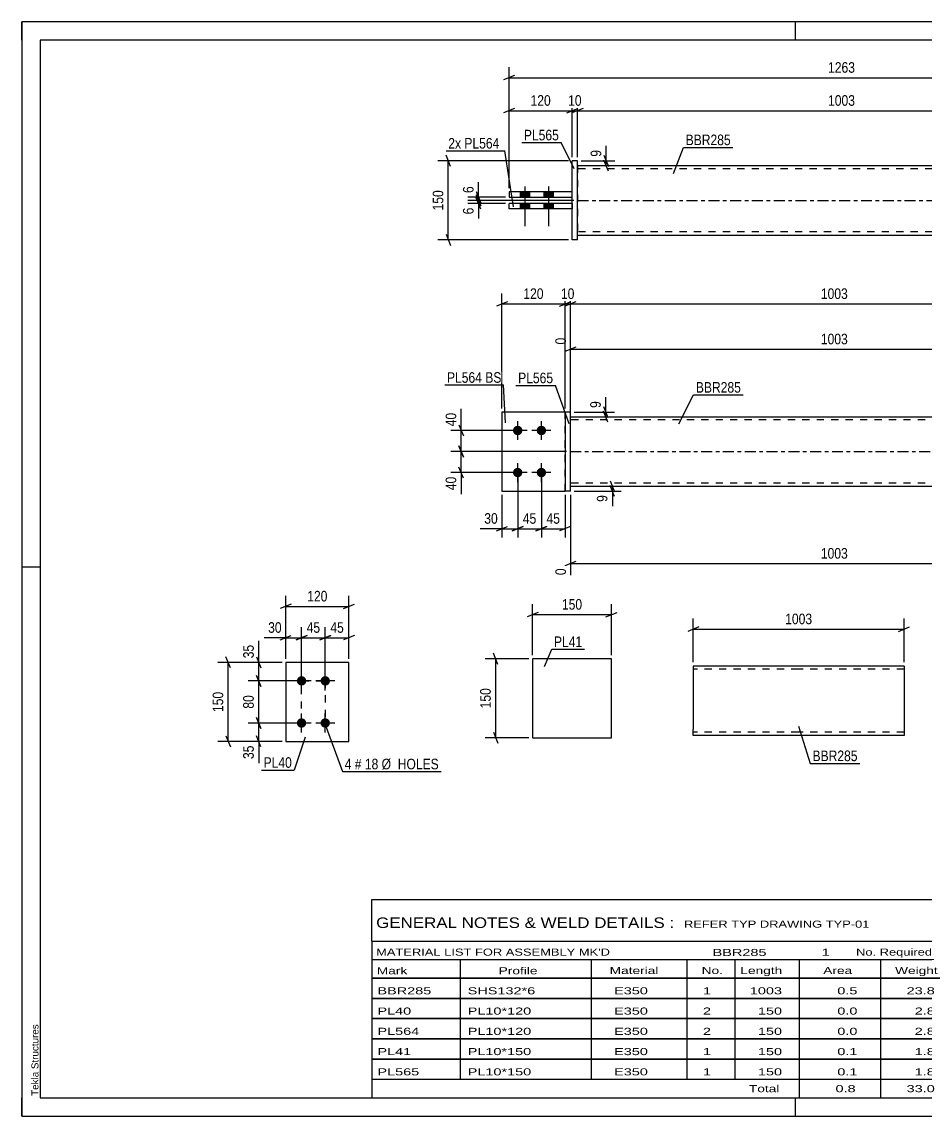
# Model space of a CAD drawing. Header units: millimetres. Extents: x 0 to 420, y 0 to 297.
# Drawn here: x 0 to 245.2, y 0 to 297 of the extents above; entities that cross this region are included whole.
import ezdxf

# ---------------------------------------------------------------- set-up
doc = ezdxf.new("R2010")
doc.units = ezdxf.units.MM
doc.linetypes.add('DXK_LINE_DOT2', pattern=[3.9198, 1.9599, -1.9599])
doc.linetypes.add('DXK_LINE_DOT3', pattern=[5.9187, 2.979, -0.9799, 0.9799, -0.9799])
doc.styles.add('Arial', font='ARIAL.TTF', dxfattribs={"height": 0.2})
doc.styles.add('Arial Narrow', font='ARIALN.TTF', dxfattribs={"height": 0.2})

# ---------------------------------------------------------------- blocks, each defined once
blk = doc.blocks.new('Unknown-585698025-1128')
at = {"color": 5, "linetype": 'Continuous'}
for p, q in [((420, 297), (0, 297)), ((0, 297), (0, 0)), ((0, 292), (0, 297)), ((210, 292), (210, 297)), ((415, 292), (5, 292)), ((5, 292), (5, 5)), ((5, 149), (0, 149)), ((0, 0), (0, 5)), ((5, 5), (415, 5)), ((210, 0), (210, 5)), ((0, 0), (420, 0))]:
    blk.add_line(p, q, dxfattribs=at)
at = {"color": 174, "linetype": 'Continuous', "style": 'Arial'}
blk.add_text('Tekla Structures', height=1.9102, rotation=90, dxfattribs=at).set_placement((4.5, 5.5))
blk = doc.blocks.new('Part-585698025-1584 - 1568')
at = {"color": 2, "linetype": 'Continuous'}
for p, q in [((88.77, 123.13), (71.62, 123.13)), ((71.62, 123.13), (71.62, 101.7)), ((88.77, 101.7), (88.77, 123.13)), ((71.62, 101.7), (88.77, 101.7))]:
    blk.add_line(p, q, dxfattribs=at)
blk = doc.blocks.new('Bolt-585698025-1589 - 1568')
at = {"linetype": 'Continuous'}
for points in [[(75.91, 116.85, -1), (75.91, 119.42, -1)], [(82.34, 116.85, -1), (82.34, 119.42, -1)], [(75.91, 105.42, -1), (75.91, 107.99, -1)], [(82.34, 105.42, -1), (82.34, 107.99, -1)]]:
    blk.add_hatch(color=1, dxfattribs=at).paths.add_polyline_path(points)
at = {"color": 1, "linetype": 'Continuous'}
for p, q in [((75.91, 115.56), (75.91, 120.7)), ((82.34, 115.56), (82.34, 120.7)), ((78.48, 118.13), (73.34, 118.13)), ((84.91, 118.13), (79.77, 118.13)), ((75.91, 104.13), (75.91, 109.27)), ((82.34, 104.13), (82.34, 109.27)), ((78.48, 106.7), (73.34, 106.7)), ((84.91, 106.7), (79.77, 106.7))]:
    blk.add_line(p, q, dxfattribs=at)
blk = doc.blocks.new('Part-585698025-1942 - 1926')
at = {"color": 2, "linetype": 'Continuous'}
for p, q in [((147.43, 191.1), (130.29, 191.1)), ((130.29, 191.1), (130.29, 169.67)), ((130.29, 169.67), (147.43, 169.67))]:
    blk.add_line(p, q, dxfattribs=at)
at = {"color": 7, "linetype": 'DXK_LINE_DOT2'}
blk.add_line((147.43, 169.67), (147.43, 191.1), dxfattribs=at)
blk = doc.blocks.new('Part-585698025-1947 - 1926')
at = {"linetype": 'Continuous'}
blk.add_hatch(color=2, dxfattribs=at).paths.add_polyline_path([(256.35, 170.96), (255.55, 172.36), (257.15, 172.36)])
at = {"color": 2, "linetype": 'Continuous'}
for p, q in [((148.86, 189.81), (292.18, 189.81)), ((256.35, 170.96), (255.55, 172.36)), ((255.55, 172.36), (257.15, 172.36)), ((257.15, 172.36), (256.35, 170.96)), ((148.86, 170.96), (292.18, 170.96))]:
    blk.add_line(p, q, dxfattribs=at)
at = {"color": 7, "linetype": 'DXK_LINE_DOT2'}
for p, q in [((148.86, 170.96), (148.86, 189.81)), ((292.18, 188.96), (148.86, 188.96)), ((292.18, 170.96), (292.18, 189.81)), ((292.18, 171.81), (148.86, 171.81))]:
    blk.add_line(p, q, dxfattribs=at)
at = {"color": 7, "linetype": 'DXK_LINE_DOT3'}
blk.add_line((148.86, 180.39), (292.18, 180.39), dxfattribs=at)
at = {"color": 2, "linetype": 'Continuous'}
blk.add_circle((256.35, 171.86), 1, dxfattribs=at)
blk = doc.blocks.new('Bolt-585698025-1954 - 1926')
at = {"linetype": 'Continuous'}
for points in [[(134.57, 184.81, -1), (134.57, 187.39, -1)], [(141, 184.81, -1), (141, 187.39, -1)], [(134.57, 173.39, -1), (134.57, 175.96, -1)], [(141, 173.39, -1), (141, 175.96, -1)]]:
    blk.add_hatch(color=1, dxfattribs=at).paths.add_polyline_path(points)
at = {"color": 1, "linetype": 'Continuous'}
for p, q in [((134.57, 183.53), (134.57, 188.67)), ((141, 183.53), (141, 188.67)), ((137.14, 186.1), (132, 186.1)), ((143.57, 186.1), (138.43, 186.1)), ((134.57, 172.1), (134.57, 177.24)), ((141, 172.1), (141, 177.24)), ((137.14, 174.67), (132, 174.67)), ((143.57, 174.67), (138.43, 174.67))]:
    blk.add_line(p, q, dxfattribs=at)
blk = doc.blocks.new('Part-585698025-1960 - 1926')
at = {"color": 2, "linetype": 'Continuous'}
for p, q in [((148.86, 191.1), (147.43, 191.1)), ((147.43, 191.1), (147.43, 169.67)), ((148.86, 169.67), (148.86, 191.1)), ((148.86, 169.67), (147.43, 169.67))]:
    blk.add_line(p, q, dxfattribs=at)
blk = doc.blocks.new('Part-585698025-1965 - 1926')
at = {"color": 7, "linetype": 'DXK_LINE_DOT2'}
for p, q in [((147.43, 191.1), (130.29, 191.1)), ((130.29, 191.1), (130.29, 169.67)), ((147.43, 169.67), (147.43, 191.1)), ((130.29, 169.67), (147.43, 169.67))]:
    blk.add_line(p, q, dxfattribs=at)
blk = doc.blocks.new('Part-585698025-2284 - 2276')
at = {"color": 2, "linetype": 'Continuous'}
for p, q in [((150.81, 259.28), (149.38, 259.28)), ((149.38, 237.85), (149.38, 259.28)), ((150.81, 237.85), (150.81, 259.28)), ((150.81, 237.85), (149.38, 237.85))]:
    blk.add_line(p, q, dxfattribs=at)
blk = doc.blocks.new('Bolt-585698025-2279 - 2276')
at = {"linetype": 'Continuous'}
for points in [[(135.23, 249.42), (137.81, 249.42), (137.81, 250.85), (135.23, 250.85)], [(135.23, 249.42), (137.81, 249.42), (137.81, 250.85), (135.23, 250.85)], [(141.66, 249.42), (144.23, 249.42), (144.23, 250.85), (141.66, 250.85)], [(141.66, 249.42), (144.23, 249.42), (144.23, 250.85), (141.66, 250.85)], [(135.23, 246.28), (137.81, 246.28), (137.81, 247.71), (135.23, 247.71)], [(135.23, 246.28), (137.81, 246.28), (137.81, 247.71), (135.23, 247.71)], [(141.66, 246.28), (144.23, 246.28), (144.23, 247.71), (141.66, 247.71)], [(141.66, 246.28), (144.23, 246.28), (144.23, 247.71), (141.66, 247.71)]]:
    blk.add_hatch(color=1, dxfattribs=at).paths.add_polyline_path(points)
at = {"color": 1, "linetype": 'Continuous'}
for p, q in [((135.23, 250.85), (135.23, 249.42)), ((135.23, 250.85), (135.23, 249.42)), ((136.52, 252.28), (136.52, 241.56)), ((136.52, 252.28), (136.52, 241.56)), ((137.81, 250.85), (137.81, 249.42)), ((137.81, 250.85), (137.81, 249.42)), ((141.66, 250.85), (141.66, 249.42)), ((141.66, 250.85), (141.66, 249.42)), ((142.95, 252.28), (142.95, 241.56)), ((142.95, 252.28), (142.95, 241.56)), ((144.23, 250.85), (144.23, 249.42)), ((144.23, 250.85), (144.23, 249.42)), ((135.23, 247.71), (135.23, 246.28)), ((135.23, 247.71), (135.23, 246.28)), ((137.81, 247.71), (137.81, 246.28)), ((137.81, 247.71), (137.81, 246.28)), ((141.66, 247.71), (141.66, 246.28)), ((141.66, 247.71), (141.66, 246.28)), ((144.23, 247.71), (144.23, 246.28)), ((144.23, 247.71), (144.23, 246.28))]:
    blk.add_line(p, q, dxfattribs=at)
blk = doc.blocks.new('Part-585698025-2289 - 2276')
at = {"color": 2, "linetype": 'Continuous'}
for p, q in [((149.38, 250.85), (132.23, 250.85)), ((132.23, 250.85), (132.23, 249.42)), ((149.38, 249.42), (149.38, 250.85)), ((132.23, 249.42), (149.38, 249.42))]:
    blk.add_line(p, q, dxfattribs=at)
blk = doc.blocks.new('Part-585698025-2304 - 2276')
at = {"linetype": 'Continuous'}
blk.add_hatch(color=2, dxfattribs=at).paths.add_polyline_path([(258.3, 248.56), (257.5, 249.96), (259.1, 249.96)])
at = {"color": 2, "linetype": 'Continuous'}
for p, q in [((150.81, 257.99), (294.13, 257.99)), ((258.3, 248.56), (257.5, 249.96)), ((257.5, 249.96), (259.1, 249.96)), ((259.1, 249.96), (258.3, 248.56)), ((150.81, 239.13), (294.13, 239.13))]:
    blk.add_line(p, q, dxfattribs=at)
at = {"color": 7, "linetype": 'DXK_LINE_DOT2'}
for p, q in [((150.81, 257.99), (150.81, 239.13)), ((294.13, 257.13), (150.81, 257.13)), ((294.13, 257.99), (294.13, 239.13)), ((294.13, 239.99), (150.81, 239.99))]:
    blk.add_line(p, q, dxfattribs=at)
at = {"color": 7, "linetype": 'DXK_LINE_DOT3'}
blk.add_line((150.81, 248.56), (294.13, 248.56), dxfattribs=at)
at = {"color": 2, "linetype": 'Continuous'}
blk.add_circle((258.3, 249.46), 1, dxfattribs=at)
blk = doc.blocks.new('Part-585698025-2319 - 2276')
at = {"color": 2, "linetype": 'Continuous'}
for p, q in [((149.38, 247.71), (132.23, 247.71)), ((132.23, 246.28), (132.23, 247.71)), ((149.38, 247.71), (149.38, 246.28)), ((149.38, 246.28), (132.23, 246.28))]:
    blk.add_line(p, q, dxfattribs=at)
blk = doc.blocks.new('Part-585698025-1544 - 1528')
at = {"color": 2, "linetype": 'Continuous'}
for p, q in [((160.03, 124.12), (138.6, 124.12)), ((138.6, 124.12), (138.6, 102.7)), ((160.03, 102.7), (160.03, 124.12)), ((138.6, 102.7), (160.03, 102.7))]:
    blk.add_line(p, q, dxfattribs=at)
blk = doc.blocks.new('Part-585698025-1431 - 1415')
at = {"color": 2, "linetype": 'Continuous'}
for p, q in [((210.78, 122.17), (182.21, 122.17)), ((182.21, 122.17), (182.21, 105.02)), ((239.45, 122.17), (210.88, 122.17)), ((239.45, 122.17), (239.45, 103.31)), ((182.21, 103.81), (182.21, 105.02)), ((182.21, 103.44), (182.21, 103.81)), ((182.21, 103.31), (182.21, 103.44)), ((210.78, 103.31), (182.21, 103.31)), ((239.45, 103.31), (210.88, 103.31))]:
    blk.add_line(p, q, dxfattribs=at)
at = {"color": 7, "linetype": 'DXK_LINE_DOT2'}
for p, q in [((210.78, 121.31), (182.21, 121.31)), ((239.45, 121.31), (210.88, 121.31)), ((182.21, 104.37), (182.21, 105.02)), ((182.21, 103.81), (182.21, 104.7)), ((182.21, 104.17), (182.21, 104.23)), ((182.21, 104.17), (182.21, 104.23)), ((210.78, 104.17), (182.21, 104.17)), ((239.45, 104.17), (210.88, 104.17)), ((239.45, 104.17), (239.45, 104.23)), ((182.21, 103.31), (182.21, 103.31))]:
    blk.add_line(p, q, dxfattribs=at)
blk = doc.blocks.new('Rectangle-585698025-1704 - 1568')
at = {"color": 1, "linetype": 'DXK_LINE_DOT2'}
blk.add_lwpolyline([(75.91, 118.13), (82.34, 118.13), (82.34, 106.7), (75.91, 106.7), (75.91, 118.13)], close=True, dxfattribs=at)
blk = doc.blocks.new('StraightDimension-585698025-1591 - 1568')
at = {"color": 7, "linetype": 'Continuous'}
for p, q in [((71.62, 124.13), (71.62, 141.19)), ((88.77, 124.13), (88.77, 141.19)), ((73.12, 138.94), (70.12, 137.74)), ((71.62, 138.34), (88.77, 138.34)), ((87.27, 137.74), (90.27, 138.94))]:
    blk.add_line(p, q, dxfattribs=at)
at = {"color": 0}
blk.add_wipeout([(83.54, 139.09), (83.54, 143.29), (76.85, 143.29), (76.85, 139.09)], dxfattribs=at)
at = {"color": 3, "style": 'Arial Narrow'}
blk.add_text('120', height=2.863, dxfattribs=at).set_placement((77.45, 139.69))
blk = doc.blocks.new('StraightDimension-585698025-1691 - 1568')
at = {"color": 7, "linetype": 'Continuous'}
for p, q in [((63.68, 108.2), (64.88, 105.2)), ((74.91, 106.7), (61.43, 106.7)), ((64.28, 101.7), (64.28, 106.7)), ((70.62, 101.7), (61.43, 101.7)), ((64.88, 100.2), (63.68, 103.2))]:
    blk.add_line(p, q, dxfattribs=at)
at = {"color": 0}
blk.add_wipeout([(63.53, 101.18), (59.33, 101.18), (59.33, 96.32), (63.53, 96.32)], dxfattribs=at)
at = {"color": 7, "linetype": 'Continuous'}
blk.add_line((64.28, 101.7), (64.28, 95.8), dxfattribs=at)
blk.add_line((64.28, 101.7), (64.28, 95.8), dxfattribs=at)
at = {"color": 3, "style": 'Arial Narrow'}
blk.add_text('35', height=2.863, rotation=90.0002, dxfattribs=at).set_placement((62.93, 96.92))
blk = doc.blocks.new('StraightDimension-585698025-1627 - 1568')
at = {"color": 7, "linetype": 'Continuous'}
for p, q in [((75.91, 119.13), (75.91, 132.69)), ((82.34, 119.13), (82.34, 132.69)), ((74.41, 129.24), (77.41, 130.44)), ((75.91, 129.84), (82.34, 129.84)), ((83.84, 130.44), (80.84, 129.24))]:
    blk.add_line(p, q, dxfattribs=at)
at = {"color": 0}
blk.add_wipeout([(81.55, 130.59), (81.55, 134.79), (76.69, 134.79), (76.69, 130.59)], dxfattribs=at)
at = {"color": 3, "style": 'Arial Narrow'}
blk.add_text('45', height=2.863, dxfattribs=at).set_placement((77.29, 131.19))
blk = doc.blocks.new('StraightDimension-585698025-1611 - 1568')
at = {"color": 7, "linetype": 'Continuous'}
for p, q in [((82.34, 119.13), (82.34, 132.69)), ((88.77, 124.13), (88.77, 132.69)), ((80.84, 129.24), (83.84, 130.44)), ((82.34, 129.84), (88.77, 129.84)), ((90.27, 130.44), (87.27, 129.24))]:
    blk.add_line(p, q, dxfattribs=at)
at = {"color": 0}
blk.add_wipeout([(87.98, 130.59), (87.98, 134.79), (83.12, 134.79), (83.12, 130.59)], dxfattribs=at)
at = {"color": 3, "style": 'Arial Narrow'}
blk.add_text('45', height=2.863, dxfattribs=at).set_placement((83.72, 131.19))
blk = doc.blocks.new('StraightDimension-585698025-1637 - 1568')
at = {"color": 7, "linetype": 'Continuous'}
for p, q in [((71.62, 124.13), (71.62, 132.69)), ((75.91, 119.13), (75.91, 132.69)), ((70.12, 129.24), (73.12, 130.44)), ((71.62, 129.84), (75.91, 129.84)), ((77.41, 130.44), (74.41, 129.24))]:
    blk.add_line(p, q, dxfattribs=at)
at = {"color": 0}
blk.add_wipeout([(71.1, 130.59), (71.1, 134.79), (66.24, 134.79), (66.24, 130.59)], dxfattribs=at)
at = {"color": 7, "linetype": 'Continuous'}
blk.add_line((71.62, 129.84), (65.72, 129.84), dxfattribs=at)
blk.add_line((71.62, 129.84), (65.72, 129.84), dxfattribs=at)
at = {"color": 3, "style": 'Arial Narrow'}
blk.add_text('30', height=2.863, dxfattribs=at).set_placement((66.84, 131.19))
blk = doc.blocks.new('StraightDimension-585698025-1651 - 1568')
at = {"color": 7, "linetype": 'Continuous'}
for p, q in [((70.62, 123.13), (53.14, 123.13)), ((56.59, 121.63), (55.39, 124.63)), ((55.99, 101.7), (55.99, 123.13)), ((70.62, 101.7), (53.14, 101.7)), ((55.39, 103.2), (56.59, 100.2))]:
    blk.add_line(p, q, dxfattribs=at)
at = {"color": 0}
blk.add_wipeout([(55.24, 115.76), (51.04, 115.76), (51.04, 109.08), (55.24, 109.08)], dxfattribs=at)
at = {"color": 3, "style": 'Arial Narrow'}
blk.add_text('150', height=2.863, rotation=90.0002, dxfattribs=at).set_placement((54.64, 109.68))
blk = doc.blocks.new('StraightDimension-585698025-1668 - 1568')
at = {"color": 7, "linetype": 'Continuous'}
for p, q in [((70.62, 123.13), (61.43, 123.13)), ((63.68, 124.63), (64.88, 121.63)), ((64.28, 118.13), (64.28, 123.13)), ((64.88, 116.63), (63.68, 119.63)), ((74.91, 118.13), (61.43, 118.13))]:
    blk.add_line(p, q, dxfattribs=at)
at = {"color": 0}
blk.add_wipeout([(63.53, 128.51), (59.33, 128.51), (59.33, 123.66), (63.53, 123.66)], dxfattribs=at)
at = {"color": 7, "linetype": 'Continuous'}
blk.add_line((64.28, 123.13), (64.28, 129.04), dxfattribs=at)
blk.add_line((64.28, 123.13), (64.28, 129.04), dxfattribs=at)
at = {"color": 3, "style": 'Arial Narrow'}
blk.add_text('35', height=2.863, rotation=90.0002, dxfattribs=at).set_placement((62.93, 124.26))
blk = doc.blocks.new('StraightDimension-585698025-1681 - 1568')
at = {"color": 7, "linetype": 'Continuous'}
for p, q in [((63.68, 119.63), (64.88, 116.63)), ((74.91, 118.13), (61.43, 118.13)), ((64.28, 106.7), (64.28, 118.13)), ((64.88, 105.2), (63.68, 108.2)), ((74.91, 106.7), (61.43, 106.7))]:
    blk.add_line(p, q, dxfattribs=at)
at = {"color": 0}
blk.add_wipeout([(63.53, 114.85), (59.33, 114.85), (59.33, 109.99), (63.53, 109.99)], dxfattribs=at)
at = {"color": 3, "style": 'Arial Narrow'}
blk.add_text('80', height=2.863, rotation=90.0002, dxfattribs=at).set_placement((62.93, 110.59))
blk = doc.blocks.new('StraightDimension-585698025-2153 - 1926')
at = {"color": 7, "linetype": 'Continuous'}
for p, q in [((118.63, 181.89), (119.83, 178.89)), ((147.86, 180.39), (116.38, 180.39)), ((119.23, 174.67), (119.23, 180.39)), ((119.83, 173.17), (118.63, 176.17)), ((133.57, 174.67), (116.38, 174.67))]:
    blk.add_line(p, q, dxfattribs=at)
at = {"color": 0}
blk.add_wipeout([(118.48, 174.15), (114.28, 174.15), (114.28, 169.29), (118.48, 169.29)], dxfattribs=at)
at = {"color": 7, "linetype": 'Continuous'}
blk.add_line((119.23, 174.67), (119.23, 168.77), dxfattribs=at)
blk.add_line((119.23, 174.67), (119.23, 168.77), dxfattribs=at)
at = {"color": 3, "style": 'Arial Narrow'}
blk.add_text('40', height=2.863, rotation=90.0002, dxfattribs=at).set_placement((117.88, 169.89))
blk = doc.blocks.new('StraightDimension-585698025-2006 - 1926')
at = {"color": 7, "linetype": 'Continuous'}
for p, q in [((148.86, 192.1), (148.86, 223.3)), ((292.18, 192.1), (292.18, 223.3)), ((150.36, 221.05), (147.36, 219.85)), ((148.86, 220.45), (292.18, 220.45)), ((290.68, 219.85), (293.68, 221.05))]:
    blk.add_line(p, q, dxfattribs=at)
at = {"color": 0}
blk.add_wipeout([(224.78, 221.2), (224.78, 225.4), (216.26, 225.4), (216.26, 221.2)], dxfattribs=at)
at = {"color": 3, "style": 'Arial Narrow'}
blk.add_text('1003', height=2.863, dxfattribs=at).set_placement((216.86, 221.8))
blk = doc.blocks.new('StraightDimension-585698025-2221 - 1926')
at = {"color": 7, "linetype": 'Continuous'}
for p, q in [((292.18, 192.1), (292.18, 216.75)), ((148.86, 190.81), (148.86, 211.27)), ((150.36, 208.74), (147.36, 207.54)), ((148.86, 208.14), (292.18, 208.14)), ((290.68, 207.54), (293.68, 208.74))]:
    blk.add_line(p, q, dxfattribs=at)
at = {"color": 0, "linetype": 'Continuous'}
for points in [[(291.58, 217.35), (287.38, 217.35), (287.38, 208.84), (291.58, 208.84)], [(148.26, 211.87), (144.06, 211.87), (144.06, 208.84), (148.26, 208.84)]]:
    blk.add_wipeout(points, dxfattribs=at)
at = {"color": 0}
blk.add_wipeout([(224.78, 208.89), (224.78, 213.09), (216.26, 213.09), (216.26, 208.89)], dxfattribs=at)
at = {"color": 3, "linetype": 'Continuous', "style": 'Arial Narrow'}
for s, height, p in [('1003', 2.863, (290.98, 209.44)), ('0', 2.86, (147.66, 209.44))]:
    blk.add_text(s, height=height, rotation=90.0002, dxfattribs=at).set_placement(p)
at = {"color": 3, "style": 'Arial Narrow'}
blk.add_text('1003', height=2.863, dxfattribs=at).set_placement((216.86, 209.49))
blk = doc.blocks.new('StraightDimension-585698025-2032 - 1926')
at = {"color": 7, "linetype": 'Continuous'}
for p, q in [((130.29, 192.1), (130.29, 223.3)), ((147.43, 192.1), (147.43, 223.3)), ((131.79, 221.05), (128.79, 219.85)), ((130.29, 220.45), (147.43, 220.45)), ((145.93, 219.85), (148.93, 221.05))]:
    blk.add_line(p, q, dxfattribs=at)
at = {"color": 0}
blk.add_wipeout([(142.2, 221.2), (142.2, 225.4), (135.51, 225.4), (135.51, 221.2)], dxfattribs=at)
at = {"color": 3, "style": 'Arial Narrow'}
blk.add_text('120', height=2.863, dxfattribs=at).set_placement((136.11, 221.8))
blk = doc.blocks.new('StraightDimension-585698025-2203 - 1926')
at = {"color": 7, "linetype": 'Continuous'}
for p, q in [((134.57, 173.67), (134.57, 157.04)), ((141, 173.67), (141, 157.04)), ((133.07, 158.84), (136.07, 160.04)), ((134.57, 159.44), (141, 159.44)), ((142.5, 160.04), (139.5, 158.84))]:
    blk.add_line(p, q, dxfattribs=at)
at = {"color": 0}
blk.add_wipeout([(140.21, 160.19), (140.21, 164.39), (135.36, 164.39), (135.36, 160.19)], dxfattribs=at)
at = {"color": 3, "style": 'Arial Narrow'}
blk.add_text('45', height=2.863, dxfattribs=at).set_placement((135.96, 160.79))
blk = doc.blocks.new('StraightDimension-585698025-2015 - 1926')
at = {"color": 7, "linetype": 'Continuous'}
for p, q in [((147.43, 192.1), (147.43, 223.3)), ((148.86, 192.1), (148.86, 223.3)), ((145.93, 219.85), (148.93, 221.05)), ((150.36, 221.05), (147.36, 219.85)), ((147.43, 220.45), (148.86, 220.45))]:
    blk.add_line(p, q, dxfattribs=at)
at = {"color": 0}
blk.add_wipeout([(150.57, 221.2), (150.57, 225.4), (145.71, 225.4), (145.71, 221.2)], dxfattribs=at)
at = {"color": 3, "style": 'Arial Narrow'}
blk.add_text('10', height=2.863, dxfattribs=at).set_placement((146.31, 221.8))
blk = doc.blocks.new('StraightDimension-585698025-2190 - 1926')
at = {"color": 7, "linetype": 'Continuous'}
for p, q in [((141, 173.67), (141, 157.04)), ((147.43, 168.67), (147.43, 157.04)), ((139.5, 158.84), (142.5, 160.04)), ((141, 159.44), (147.43, 159.44)), ((148.93, 160.04), (145.93, 158.84))]:
    blk.add_line(p, q, dxfattribs=at)
at = {"color": 0}
blk.add_wipeout([(146.64, 160.19), (146.64, 164.39), (141.79, 164.39), (141.79, 160.19)], dxfattribs=at)
at = {"color": 3, "style": 'Arial Narrow'}
blk.add_text('45', height=2.863, dxfattribs=at).set_placement((142.39, 160.79))
blk = doc.blocks.new('StraightDimension-585698025-2140 - 1926')
at = {"color": 7, "linetype": 'Continuous'}
for p, q in [((118.63, 187.6), (119.83, 184.6)), ((133.57, 186.1), (116.38, 186.1)), ((119.23, 180.39), (119.23, 186.1)), ((119.83, 178.89), (118.63, 181.89)), ((147.86, 180.39), (116.38, 180.39))]:
    blk.add_line(p, q, dxfattribs=at)
at = {"color": 0}
blk.add_wipeout([(118.48, 191.48), (114.28, 191.48), (114.28, 186.63), (118.48, 186.63)], dxfattribs=at)
at = {"color": 7, "linetype": 'Continuous'}
blk.add_line((119.23, 186.1), (119.23, 192.01), dxfattribs=at)
blk.add_line((119.23, 186.1), (119.23, 192.01), dxfattribs=at)
at = {"color": 3, "style": 'Arial Narrow'}
blk.add_text('40', height=2.863, rotation=90.0002, dxfattribs=at).set_placement((117.88, 187.23))
blk = doc.blocks.new('StraightDimension-585698025-2167 - 1926')
at = {"color": 7, "linetype": 'Continuous'}
for p, q in [((149.86, 191.1), (160.86, 191.1)), ((157.86, 192.6), (159.06, 189.6)), ((159.06, 188.31), (157.86, 191.31)), ((158.46, 189.81), (158.46, 191.1)), ((149.86, 189.81), (160.86, 189.81))]:
    blk.add_line(p, q, dxfattribs=at)
at = {"color": 0}
blk.add_wipeout([(157.71, 194.65), (153.51, 194.65), (153.51, 191.62), (157.71, 191.62)], dxfattribs=at)
at = {"color": 7, "linetype": 'Continuous'}
blk.add_line((158.46, 191.1), (158.46, 195.18), dxfattribs=at)
blk.add_line((158.46, 191.1), (158.46, 195.18), dxfattribs=at)
at = {"color": 3, "style": 'Arial Narrow'}
blk.add_text('9', height=2.86, rotation=90.0002, dxfattribs=at).set_placement((157.11, 192.22))
blk = doc.blocks.new('StraightDimension-585698025-2176 - 1926')
at = {"color": 7, "linetype": 'Continuous'}
for p, q in [((159.66, 172.46), (160.86, 169.46)), ((149.86, 170.96), (162.66, 170.96)), ((149.86, 169.67), (162.66, 169.67)), ((160.86, 168.17), (159.66, 171.17)), ((160.26, 169.67), (160.26, 170.96))]:
    blk.add_line(p, q, dxfattribs=at)
at = {"color": 0}
blk.add_wipeout([(159.51, 169.15), (155.31, 169.15), (155.31, 166.12), (159.51, 166.12)], dxfattribs=at)
at = {"color": 7, "linetype": 'Continuous'}
blk.add_line((160.26, 169.67), (160.26, 165.59), dxfattribs=at)
blk.add_line((160.26, 169.67), (160.26, 165.59), dxfattribs=at)
at = {"color": 3, "style": 'Arial Narrow'}
blk.add_text('9', height=2.86, rotation=90.0002, dxfattribs=at).set_placement((158.91, 166.72))
blk = doc.blocks.new('StraightDimension-585698025-2185 - 1926')
at = {"color": 7, "linetype": 'Continuous'}
for p, q in [((148.86, 168.67), (148.86, 146.84)), ((292.18, 168.67), (292.18, 141.36)), ((150.36, 150.57), (147.36, 149.37)), ((148.86, 149.97), (292.18, 149.97)), ((290.68, 149.37), (293.68, 150.57))]:
    blk.add_line(p, q, dxfattribs=at)
at = {"color": 0}
blk.add_wipeout([(224.78, 150.72), (224.78, 154.92), (216.26, 154.92), (216.26, 150.72)], dxfattribs=at)
at = {"color": 0, "linetype": 'Continuous'}
for points in [[(148.26, 149.27), (144.06, 149.27), (144.06, 146.24), (148.26, 146.24)], [(291.58, 149.27), (287.38, 149.27), (287.38, 140.76), (291.58, 140.76)]]:
    blk.add_wipeout(points, dxfattribs=at)
at = {"color": 3, "style": 'Arial Narrow'}
blk.add_text('1003', height=2.863, dxfattribs=at).set_placement((216.86, 151.32))
at = {"color": 3, "linetype": 'Continuous', "style": 'Arial Narrow'}
for s, height, p in [('0', 2.86, (147.66, 146.84)), ('1003', 2.863, (290.98, 141.36))]:
    blk.add_text(s, height=height, rotation=90.0002, dxfattribs=at).set_placement(p)
blk = doc.blocks.new('StraightDimension-585698025-2210 - 1926')
at = {"color": 7, "linetype": 'Continuous'}
for p, q in [((134.57, 173.67), (134.57, 157.04)), ((130.29, 168.67), (130.29, 157.04)), ((128.79, 158.84), (131.79, 160.04)), ((130.29, 159.44), (134.57, 159.44)), ((136.07, 160.04), (133.07, 158.84))]:
    blk.add_line(p, q, dxfattribs=at)
at = {"color": 0}
blk.add_wipeout([(129.76, 160.19), (129.76, 164.39), (124.9, 164.39), (124.9, 160.19)], dxfattribs=at)
at = {"color": 7, "linetype": 'Continuous'}
blk.add_line((130.29, 159.44), (124.38, 159.44), dxfattribs=at)
blk.add_line((130.29, 159.44), (124.38, 159.44), dxfattribs=at)
at = {"color": 3, "style": 'Arial Narrow'}
blk.add_text('30', height=2.863, dxfattribs=at).set_placement((125.5, 160.79))
blk = doc.blocks.new('StraightDimension-585698025-2413 - 2276')
at = {"color": 7, "linetype": 'Continuous'}
for p, q in [((133.73, 282.45), (130.73, 281.25)), ((132.23, 251.85), (132.23, 284.7)), ((311.2, 281.25), (314.2, 282.45)), ((312.7, 251.85), (312.7, 284.7)), ((132.23, 281.85), (312.7, 281.85))]:
    blk.add_line(p, q, dxfattribs=at)
at = {"color": 0}
blk.add_wipeout([(226.72, 282.6), (226.72, 286.8), (218.21, 286.8), (218.21, 282.6)], dxfattribs=at)
at = {"color": 3, "style": 'Arial Narrow'}
blk.add_text('1263', height=2.863, dxfattribs=at).set_placement((218.81, 283.2))
blk = doc.blocks.new('StraightDimension-585698025-2392 - 2276')
at = {"color": 7, "linetype": 'Continuous'}
for p, q in [((133.73, 273.49), (130.73, 272.29)), ((132.23, 251.85), (132.23, 275.74)), ((147.88, 272.29), (150.88, 273.49)), ((149.38, 260.28), (149.38, 275.74)), ((132.23, 272.89), (149.38, 272.89))]:
    blk.add_line(p, q, dxfattribs=at)
at = {"color": 0}
blk.add_wipeout([(144.15, 273.64), (144.15, 277.84), (137.46, 277.84), (137.46, 273.64)], dxfattribs=at)
at = {"color": 3, "style": 'Arial Narrow'}
blk.add_text('120', height=2.863, dxfattribs=at).set_placement((138.06, 274.24))
blk = doc.blocks.new('StraightDimension-585698025-2321 - 2276')
at = {"color": 7, "linetype": 'Continuous'}
for p, q in [((151.81, 259.28), (160.98, 259.28)), ((157.98, 260.78), (159.18, 257.78)), ((159.18, 256.49), (157.98, 259.49)), ((158.58, 257.99), (158.58, 259.28)), ((151.81, 257.99), (160.98, 257.99))]:
    blk.add_line(p, q, dxfattribs=at)
at = {"color": 0}
blk.add_wipeout([(157.83, 262.83), (153.63, 262.83), (153.63, 259.8), (157.83, 259.8)], dxfattribs=at)
at = {"color": 7, "linetype": 'Continuous'}
blk.add_line((158.58, 259.28), (158.58, 263.35), dxfattribs=at)
blk.add_line((158.58, 259.28), (158.58, 263.35), dxfattribs=at)
at = {"color": 3, "style": 'Arial Narrow'}
blk.add_text('9', height=2.86, rotation=90.0002, dxfattribs=at).set_placement((157.23, 260.4))
blk = doc.blocks.new('StraightDimension-585698025-2382 - 2276')
at = {"color": 7, "linetype": 'Continuous'}
for p, q in [((152.31, 273.49), (149.31, 272.29)), ((150.81, 260.28), (150.81, 275.74)), ((292.63, 272.29), (295.63, 273.49)), ((294.13, 260.28), (294.13, 275.74)), ((150.81, 272.89), (294.13, 272.89))]:
    blk.add_line(p, q, dxfattribs=at)
at = {"color": 0}
blk.add_wipeout([(226.72, 273.64), (226.72, 277.84), (218.21, 277.84), (218.21, 273.64)], dxfattribs=at)
at = {"color": 3, "style": 'Arial Narrow'}
blk.add_text('1003', height=2.863, dxfattribs=at).set_placement((218.81, 274.24))
blk = doc.blocks.new('StraightDimension-585698025-2402 - 2276')
at = {"color": 7, "linetype": 'Continuous'}
for p, q in [((147.88, 272.29), (150.88, 273.49)), ((152.31, 273.49), (149.31, 272.29)), ((149.38, 260.28), (149.38, 275.74)), ((150.81, 260.28), (150.81, 275.74)), ((149.38, 272.89), (150.81, 272.89))]:
    blk.add_line(p, q, dxfattribs=at)
at = {"color": 0}
blk.add_wipeout([(152.52, 273.64), (152.52, 277.84), (147.66, 277.84), (147.66, 273.64)], dxfattribs=at)
at = {"color": 3, "style": 'Arial Narrow'}
blk.add_text('10', height=2.863, dxfattribs=at).set_placement((148.26, 274.24))
blk = doc.blocks.new('StraightDimension-585698025-2424 - 2276')
at = {"color": 7, "linetype": 'Continuous'}
for p, q in [((148.38, 259.28), (112.88, 259.28)), ((116.33, 257.78), (115.13, 260.78)), ((115.73, 237.85), (115.73, 259.28)), ((148.38, 237.85), (112.88, 237.85)), ((115.13, 239.35), (116.33, 236.35))]:
    blk.add_line(p, q, dxfattribs=at)
at = {"color": 0}
blk.add_wipeout([(114.98, 251.9), (110.78, 251.9), (110.78, 245.22), (114.98, 245.22)], dxfattribs=at)
at = {"color": 3, "style": 'Arial Narrow'}
blk.add_text('150', height=2.863, rotation=90.0002, dxfattribs=at).set_placement((114.38, 245.82))
blk = doc.blocks.new('StraightDimension-585698025-2435 - 2276')
at = {"color": 7, "linetype": 'Continuous'}
for p, q in [((123.33, 250.92), (124.53, 247.92)), ((124.53, 247.06), (123.33, 250.06)), ((131.23, 249.42), (121.08, 249.42)), ((149.81, 248.56), (121.08, 248.56)), ((123.93, 248.56), (123.93, 249.42))]:
    blk.add_line(p, q, dxfattribs=at)
at = {"color": 0}
blk.add_wipeout([(123.18, 252.97), (118.98, 252.97), (118.98, 249.94), (123.18, 249.94)], dxfattribs=at)
at = {"color": 7, "linetype": 'Continuous'}
blk.add_line((123.93, 249.42), (123.93, 253.5), dxfattribs=at)
blk.add_line((123.93, 249.42), (123.93, 253.5), dxfattribs=at)
at = {"color": 3, "style": 'Arial Narrow'}
blk.add_text('6', height=2.86, rotation=90.0002, dxfattribs=at).set_placement((122.58, 250.54))
blk = doc.blocks.new('StraightDimension-585698025-2451 - 2276')
at = {"color": 7, "linetype": 'Continuous'}
for p, q in [((123.33, 250.06), (124.53, 247.06)), ((149.81, 248.56), (121.08, 248.56)), ((131.23, 247.71), (121.08, 247.71)), ((124.53, 246.21), (123.33, 249.21)), ((123.93, 247.71), (123.93, 248.56))]:
    blk.add_line(p, q, dxfattribs=at)
at = {"color": 0}
blk.add_wipeout([(123.18, 247.18), (118.98, 247.18), (118.98, 244.15), (123.18, 244.15)], dxfattribs=at)
at = {"color": 7, "linetype": 'Continuous'}
blk.add_line((123.93, 247.71), (123.93, 243.63), dxfattribs=at)
blk.add_line((123.93, 247.71), (123.93, 243.63), dxfattribs=at)
at = {"color": 3, "style": 'Arial Narrow'}
blk.add_text('6', height=2.86, rotation=90.0002, dxfattribs=at).set_placement((122.58, 244.75))
blk = doc.blocks.new('StraightDimension-585698025-1546 - 1528')
at = {"color": 7, "linetype": 'Continuous'}
for p, q in [((129.2, 122.62), (128, 125.62)), ((137.6, 124.12), (125.75, 124.12)), ((128.6, 102.7), (128.6, 124.12)), ((128, 104.2), (129.2, 101.2)), ((137.6, 102.7), (125.75, 102.7))]:
    blk.add_line(p, q, dxfattribs=at)
at = {"color": 0}
blk.add_wipeout([(127.85, 116.75), (123.65, 116.75), (123.65, 110.07), (127.85, 110.07)], dxfattribs=at)
at = {"color": 3, "style": 'Arial Narrow'}
blk.add_text('150', height=2.863, rotation=90.0002, dxfattribs=at).set_placement((127.25, 110.67))
blk = doc.blocks.new('StraightDimension-585698025-1555 - 1528')
at = {"color": 7, "linetype": 'Continuous'}
for p, q in [((140.1, 136.72), (137.1, 135.52)), ((138.6, 125.12), (138.6, 138.97)), ((158.53, 135.52), (161.53, 136.72)), ((160.03, 125.12), (160.03, 138.97)), ((138.6, 136.12), (160.03, 136.12))]:
    blk.add_line(p, q, dxfattribs=at)
at = {"color": 0}
blk.add_wipeout([(152.66, 136.87), (152.66, 141.07), (145.98, 141.07), (145.98, 136.87)], dxfattribs=at)
at = {"color": 3, "style": 'Arial Narrow'}
blk.add_text('150', height=2.863, dxfattribs=at).set_placement((146.58, 137.47))
blk = doc.blocks.new('StraightDimension-585698025-1515 - 1415')
at = {"color": 7, "linetype": 'Continuous'}
for p, q in [((182.21, 123.17), (182.21, 135.02)), ((239.45, 123.17), (239.45, 135.02)), ((183.71, 132.77), (180.71, 131.57)), ((182.21, 132.17), (239.45, 132.17)), ((237.95, 131.57), (240.95, 132.77))]:
    blk.add_line(p, q, dxfattribs=at)
at = {"color": 0}
blk.add_wipeout([(215.09, 132.92), (215.09, 137.12), (206.58, 137.12), (206.58, 132.92)], dxfattribs=at)
at = {"color": 3, "style": 'Arial Narrow'}
blk.add_text('1003', height=2.863, dxfattribs=at).set_placement((207.18, 133.52))
blk = doc.blocks.new('Unknown-585698025-3504')
at = {"color": 7, "linetype": 'Continuous'}
for p, q in [((95, 58.75), (255, 58.75)), ((95, 47.5), (95, 58.75)), ((255, 58.75), (255, 47.5)), ((95, 47.5), (255, 47.5)), ((95, 47.5), (95, 42.5)), ((255, 47.5), (255, 42.5)), ((95, 42.5), (255, 42.5)), ((95, 42.5), (95, 37.5)), ((119, 42.5), (119, 37.5)), ((154.5, 42.5), (154.5, 37.5)), ((180.5, 42.5), (180.5, 37.5)), ((193.5, 42.5), (193.5, 37.5)), ((211, 42.5), (211, 37.5)), ((233, 42.5), (233, 37.5)), ((255, 42.5), (255, 37.5)), ((95, 37.5), (255, 37.5)), ((95, 37.45), (95, 32.05)), ((95, 37.45), (255, 37.45)), ((119, 37.5), (119, 32)), ((154.5, 37.5), (154.5, 32)), ((180.5, 37.5), (180.5, 32)), ((193.5, 37.5), (193.5, 32)), ((211, 37.5), (211, 32)), ((233, 37.5), (233, 32)), ((255, 37.45), (255, 32.05)), ((95, 32.05), (255, 32.05)), ((95, 31.95), (95, 26.55)), ((95, 31.95), (255, 31.95)), ((119, 32), (119, 26.5)), ((154.5, 32), (154.5, 26.5)), ((180.5, 32), (180.5, 26.5)), ((193.5, 32), (193.5, 26.5)), ((211, 32), (211, 26.5)), ((233, 32), (233, 26.5)), ((255, 31.95), (255, 26.55)), ((95, 26.55), (255, 26.55)), ((95, 26.45), (95, 21.05)), ((95, 26.45), (255, 26.45)), ((119, 26.5), (119, 21)), ((154.5, 26.5), (154.5, 21)), ((180.5, 26.5), (180.5, 21)), ((193.5, 26.5), (193.5, 21)), ((211, 26.5), (211, 21)), ((233, 26.5), (233, 21)), ((255, 26.45), (255, 21.05)), ((95, 21.05), (255, 21.05)), ((95, 20.95), (95, 15.55)), ((95, 20.95), (255, 20.95)), ((119, 21), (119, 15.5)), ((154.5, 21), (154.5, 15.5)), ((180.5, 21), (180.5, 15.5)), ((193.5, 21), (193.5, 15.5)), ((211, 21), (211, 15.5)), ((233, 21), (233, 15.5)), ((255, 20.95), (255, 15.55)), ((95, 15.55), (255, 15.55)), ((95, 15.45), (95, 10.05)), ((95, 15.45), (255, 15.45)), ((119, 15.5), (119, 10)), ((154.5, 15.5), (154.5, 10)), ((180.5, 15.5), (180.5, 10)), ((193.5, 15.5), (193.5, 10)), ((211, 15.5), (211, 10)), ((233, 15.5), (233, 10)), ((255, 15.45), (255, 10.05)), ((95, 10.05), (255, 10.05)), ((95, 10), (255, 10)), ((95, 10), (95, 5)), ((211, 10), (211, 5)), ((233, 10), (233, 5)), ((255, 10), (255, 5)), ((95, 5), (255, 5))]:
    blk.add_line(p, q, dxfattribs=at)
at = {"color": 7, "style": 'Arial Narrow'}
for s, height, width, p in [('GENERAL NOTES & WELD DETAILS :', 2.8633, 1.4, (96.15, 51.06)), ('REFER TYP DRAWING TYP-01', 1.9089, 1.6, (179.7, 51.16)), ("MATERIAL LIST FOR ASSEMBLY MK'D", 1.9089, 1.6, (96.15, 43.56)), ('BBR285', 1.909, 1.794707, (187.48, 43.47)), ('1', 1.91, 1.794707, (217.08, 43.56)), ('No. Required', 1.9089, 1.6, (226.41, 43.56)), ('Mark', 1.909, 1.7, (96.34, 38.5)), ('Profile', 1.909, 1.7, (129.41, 38.5)), ('Material', 1.909, 1.7, (159.54, 38.56)), ('No.', 1.909, 1.7, (184.5, 38.56)), ('Length', 1.909, 1.7, (195, 38.56)), ('Area', 1.909, 1.7, (217.5, 38.56)), ('Weight', 1.909, 1.7, (237, 38.56))]:
    blk.add_text(s, height=height, dxfattribs=dict(at, width=width)).set_placement(p)
at = {"color": 7, "linetype": 'Continuous', "style": 'Arial Narrow'}
for s, height, width, p in [('BBR285', 1.909, 1.794707, (96.5, 33.06)), ('SHS132*6', 1.909, 1.794707, (121, 33.06)), ('E350', 1.909, 1.794707, (160.74, 33.06)), ('1', 1.91, 1.794707, (184.86, 33.06)), ('1003', 1.909, 1.794707, (197.58, 33.06)), ('0.5', 1.909, 1.794707, (221.32, 33.06)), ('23.8', 1.909, 1.794707, (240.14, 33.06)), ('PL40', 1.909, 1.794707, (96.5, 27.56)), ('PL10*120', 1.909, 1.794707, (121, 27.56)), ('E350', 1.909, 1.794707, (160.74, 27.56)), ('2', 1.91, 1.794707, (184.86, 27.56)), ('150', 1.909, 1.794707, (199.77, 27.56)), ('0.0', 1.909, 1.794707, (221.32, 27.56)), ('2.8', 1.909, 1.794707, (242.33, 27.56)), ('PL564', 1.909, 1.794707, (96.5, 22.06)), ('PL10*120', 1.909, 1.794707, (121, 22.06)), ('E350', 1.909, 1.794707, (160.74, 22.06)), ('2', 1.91, 1.794707, (184.86, 22.06)), ('150', 1.909, 1.794707, (199.77, 22.06)), ('0.0', 1.909, 1.794707, (221.32, 22.06)), ('2.8', 1.909, 1.794707, (242.33, 22.06)), ('PL41', 1.909, 1.794707, (96.5, 16.56)), ('PL10*150', 1.909, 1.794707, (121, 16.56)), ('E350', 1.909, 1.794707, (160.74, 16.56)), ('1', 1.91, 1.794707, (184.86, 16.56)), ('150', 1.909, 1.794707, (199.77, 16.56)), ('0.1', 1.909, 1.794707, (221.32, 16.56)), ('1.8', 1.909, 1.794707, (242.33, 16.56)), ('PL565', 1.909, 1.794707, (96.5, 11.06)), ('PL10*150', 1.909, 1.794707, (121, 11.06)), ('E350', 1.909, 1.794707, (160.74, 11.06)), ('1', 1.91, 1.794707, (184.86, 11.06)), ('150', 1.909, 1.794707, (199.77, 11.06)), ('0.1', 1.909, 1.794707, (221.32, 11.06)), ('1.8', 1.909, 1.794707, (242.33, 11.06)), ('Total', 1.909, 1.7, (197.33, 6.5)), ('0.8', 1.909, 1.794707, (220.83, 6.5)), ('33.0', 1.909, 1.794707, (240.14, 6.5))]:
    blk.add_text(s, height=height, dxfattribs=dict(at, width=width)).set_placement(p)
blk = doc.blocks.new('Mark-585698025-1585 - 1568')
at = {"color": 0}
blk.add_wipeout([(89.46, 94.13), (89.46, 97.13), (87.63, 97.13), (87.63, 94.13)], dxfattribs=at)
blk.add_wipeout([(89.46, 94.13), (89.46, 97.13), (87.63, 97.13), (87.63, 94.13)], dxfattribs=at)
at = {"color": 7, "linetype": 'Continuous'}
blk.add_line((82.35, 106.27), (87.03, 93.53), dxfattribs=at)
at = {"color": 0}
blk.add_wipeout([(92.19, 94.13), (92.19, 97.13), (90.36, 97.13), (90.36, 94.13)], dxfattribs=at)
blk.add_wipeout([(92.19, 94.13), (92.19, 97.13), (90.36, 97.13), (90.36, 94.13)], dxfattribs=at)
at = {"color": 3, "style": 'Arial Narrow'}
blk.add_text('4', height=2.86, dxfattribs=at).set_placement((87.63, 94.13))
at = {"color": 0}
blk.add_wipeout([(96.74, 94.13), (96.74, 97.13), (93.09, 97.13), (93.09, 94.13)], dxfattribs=at)
blk.add_wipeout([(96.74, 94.13), (96.74, 97.13), (93.09, 97.13), (93.09, 94.13)], dxfattribs=at)
at = {"color": 3, "style": 'Arial Narrow'}
blk.add_text('#', height=2.86, dxfattribs=at).set_placement((90.36, 94.13))
at = {"color": 0}
blk.add_wipeout([(113.17, 94.13), (113.17, 97.13), (97.64, 97.13), (97.64, 94.13)], dxfattribs=at)
blk.add_wipeout([(113.17, 94.13), (113.17, 97.13), (97.64, 97.13), (97.64, 94.13)], dxfattribs=at)
at = {"color": 7, "linetype": 'Continuous'}
blk.add_line((87.03, 93.53), (113.77, 93.53), dxfattribs=at)
at = {"color": 3, "style": 'Arial Narrow'}
for s, p in [('18', (93.09, 94.13)), ('Ø  HOLES', (97.64, 94.13))]:
    blk.add_text(s, height=2.863, dxfattribs=at).set_placement(p)
blk = doc.blocks.new('Mark-585698025-1580 - 1568')
at = {"color": 0}
blk.add_wipeout([(73.27, 94.54), (73.27, 97.54), (65.6, 97.54), (65.6, 94.54)], dxfattribs=at)
blk.add_wipeout([(73.27, 94.54), (73.27, 97.54), (65.6, 97.54), (65.6, 94.54)], dxfattribs=at)
at = {"color": 30, "linetype": 'Continuous'}
for p in [(76.9, 102.9), (65, 93.94)]:
    blk.add_line(p, (73.87, 93.94), dxfattribs=at)
at = {"color": 3, "style": 'Arial Narrow'}
blk.add_text('PL40', height=2.863, dxfattribs=at).set_placement((65.6, 94.54))
blk = doc.blocks.new('Mark-585698025-1943 - 1926')
at = {"color": 0}
blk.add_wipeout([(195.17, 196.37), (195.17, 199.37), (182.93, 199.37), (182.93, 196.37)], dxfattribs=at)
blk.add_wipeout([(195.17, 196.37), (195.17, 199.37), (182.93, 199.37), (182.93, 196.37)], dxfattribs=at)
at = {"color": 30, "linetype": 'Continuous'}
for p, q in [((178.35, 187.87), (182.33, 195.77)), ((182.33, 195.77), (195.77, 195.77))]:
    blk.add_line(p, q, dxfattribs=at)
at = {"color": 3, "style": 'Arial Narrow'}
blk.add_text('BBR285', height=2.863, dxfattribs=at).set_placement((182.93, 196.37))
blk = doc.blocks.new('Mark-585698025-1956 - 1926')
at = {"color": 0}
blk.add_wipeout([(144.19, 198.93), (144.19, 201.93), (134.69, 201.93), (134.69, 198.93)], dxfattribs=at)
blk.add_wipeout([(144.19, 198.93), (144.19, 201.93), (134.69, 201.93), (134.69, 198.93)], dxfattribs=at)
at = {"color": 30, "linetype": 'Continuous'}
for p in [(134.09, 198.33), (148.5, 187.89)]:
    blk.add_line(p, (144.79, 198.33), dxfattribs=at)
at = {"color": 3, "style": 'Arial Narrow'}
blk.add_text('PL565', height=2.863, dxfattribs=at).set_placement((134.69, 198.93))
blk = doc.blocks.new('MarkSet-585698025-2245 - 1926')
at = {"color": 0}
blk.add_wipeout([(124.87, 199.05), (124.87, 202.05), (115.37, 202.05), (115.37, 199.05)], dxfattribs=at)
blk.add_wipeout([(124.87, 199.05), (124.87, 202.05), (115.37, 202.05), (115.37, 199.05)], dxfattribs=at)
blk.add_wipeout([(130.15, 199.05), (130.15, 202.05), (125.77, 202.05), (125.77, 199.05)], dxfattribs=at)
blk.add_wipeout([(130.15, 199.05), (130.15, 202.05), (125.77, 202.05), (125.77, 199.05)], dxfattribs=at)
at = {"color": 30, "linetype": 'Continuous'}
for p in [(114.77, 198.45), (131.29, 188.17)]:
    blk.add_line(p, (130.75, 198.45), dxfattribs=at)
at = {"color": 3, "style": 'Arial Narrow'}
for s, p in [('PL564', (115.37, 199.05)), ('BS', (125.77, 199.05))]:
    blk.add_text(s, height=2.863, dxfattribs=at).set_placement(p)
blk = doc.blocks.new('Mark-585698025-2300 - 2276')
at = {"color": 0}
blk.add_wipeout([(192.4, 263.54), (192.4, 266.54), (180.16, 266.54), (180.16, 263.54)], dxfattribs=at)
blk.add_wipeout([(192.4, 263.54), (192.4, 266.54), (180.16, 266.54), (180.16, 263.54)], dxfattribs=at)
at = {"color": 30, "linetype": 'Continuous'}
for p, q in [((176.83, 255.87), (179.56, 262.94)), ((179.56, 262.94), (193, 262.94))]:
    blk.add_line(p, q, dxfattribs=at)
at = {"color": 3, "style": 'Arial Narrow'}
blk.add_text('BBR285', height=2.863, dxfattribs=at).set_placement((180.16, 263.54))
blk = doc.blocks.new('Mark-585698025-2280 - 2276')
at = {"color": 0}
blk.add_wipeout([(145.75, 264.84), (145.75, 267.84), (136.25, 267.84), (136.25, 264.84)], dxfattribs=at)
blk.add_wipeout([(145.75, 264.84), (145.75, 267.84), (136.25, 267.84), (136.25, 264.84)], dxfattribs=at)
at = {"color": 30, "linetype": 'Continuous'}
for p in [(135.65, 264.24), (149.92, 257.1)]:
    blk.add_line(p, (146.35, 264.24), dxfattribs=at)
at = {"color": 3, "style": 'Arial Narrow'}
blk.add_text('PL565', height=2.863, dxfattribs=at).set_placement((136.25, 264.84))
blk = doc.blocks.new('MarkSet-585698025-2489 - 2276')
at = {"color": 30, "linetype": 'Continuous'}
blk.add_line((133.45, 246.82), (131.1, 262.02), dxfattribs=at)
at = {"color": 0}
blk.add_wipeout([(119.2, 262.62), (119.2, 265.62), (115.73, 265.62), (115.73, 262.62)], dxfattribs=at)
blk.add_wipeout([(119.2, 262.62), (119.2, 265.62), (115.73, 265.62), (115.73, 262.62)], dxfattribs=at)
blk.add_wipeout([(129.6, 262.62), (129.6, 265.62), (120.1, 265.62), (120.1, 262.62)], dxfattribs=at)
blk.add_wipeout([(129.6, 262.62), (129.6, 265.62), (120.1, 265.62), (120.1, 262.62)], dxfattribs=at)
at = {"color": 30, "linetype": 'Continuous'}
blk.add_line((115.13, 262.02), (131.1, 262.02), dxfattribs=at)
at = {"color": 3, "style": 'Arial Narrow'}
for s, p in [('2x', (115.73, 262.62)), ('PL564', (120.1, 262.62))]:
    blk.add_text(s, height=2.863, dxfattribs=at).set_placement(p)
blk = doc.blocks.new('Mark-585698025-1540 - 1528')
at = {"color": 0}
blk.add_wipeout([(152.09, 127.32), (152.09, 130.32), (144.41, 130.32), (144.41, 127.32)], dxfattribs=at)
blk.add_wipeout([(152.09, 127.32), (152.09, 130.32), (144.41, 130.32), (144.41, 127.32)], dxfattribs=at)
at = {"color": 30, "linetype": 'Continuous'}
for p, q in [((141.85, 122.04), (143.81, 126.72)), ((143.81, 126.72), (152.69, 126.72))]:
    blk.add_line(p, q, dxfattribs=at)
at = {"color": 3, "style": 'Arial Narrow'}
blk.add_text('PL41', height=2.863, dxfattribs=at).set_placement((144.41, 127.32))
blk = doc.blocks.new('Mark-585698025-1427 - 1415')
at = {"color": 0}
blk.add_wipeout([(226.83, 96.35), (226.83, 99.35), (214.59, 99.35), (214.59, 96.35)], dxfattribs=at)
blk.add_wipeout([(226.83, 96.35), (226.83, 99.35), (214.59, 99.35), (214.59, 96.35)], dxfattribs=at)
at = {"color": 30, "linetype": 'Continuous'}
for p, q in [((210.83, 105.88), (213.99, 95.75)), ((213.99, 95.75), (227.43, 95.75))]:
    blk.add_line(p, q, dxfattribs=at)
at = {"color": 3, "style": 'Arial Narrow'}
blk.add_text('BBR285', height=2.863, dxfattribs=at).set_placement((214.59, 96.35))

msp = doc.modelspace()

# ---------------------------------------------------------------- block references
for name in ['Unknown-585698025-1128', 'Part-585698025-2284 - 2276', 'Part-585698025-2304 - 2276', 'Part-585698025-2289 - 2276', 'Bolt-585698025-2279 - 2276', 'Part-585698025-2319 - 2276', 'Part-585698025-1942 - 1926', 'Part-585698025-1965 - 1926', 'Part-585698025-1960 - 1926', 'Bolt-585698025-1954 - 1926', 'Part-585698025-1947 - 1926', 'Part-585698025-1584 - 1568', 'Part-585698025-1544 - 1528', 'Part-585698025-1431 - 1415', 'Bolt-585698025-1589 - 1568', 'Rectangle-585698025-1704 - 1568', 'Unknown-585698025-3504']:
    msp.add_blockref(name, (0, 0))

# ---------------------------------------------------------------- next in the draw order: block references
for name in ['StraightDimension-585698025-2413 - 2276', 'StraightDimension-585698025-2006 - 1926', 'StraightDimension-585698025-2153 - 1926', 'StraightDimension-585698025-1591 - 1568', 'StraightDimension-585698025-1515 - 1415', 'StraightDimension-585698025-1546 - 1528', 'StraightDimension-585698025-1691 - 1568', 'Mark-585698025-1585 - 1568', 'Mark-585698025-1427 - 1415']:
    msp.add_blockref(name, (0, 0))

# ---------------------------------------------------------------- next in the draw order: block references
for name in ['StraightDimension-585698025-2392 - 2276', 'StraightDimension-585698025-2221 - 1926', 'StraightDimension-585698025-2203 - 1926', 'StraightDimension-585698025-1627 - 1568']:
    msp.add_blockref(name, (0, 0))

# ---------------------------------------------------------------- next in the draw order: block references
for name in ['StraightDimension-585698025-2321 - 2276', 'StraightDimension-585698025-2032 - 1926', 'Mark-585698025-1943 - 1926', 'StraightDimension-585698025-2210 - 1926', 'StraightDimension-585698025-2190 - 1926', 'StraightDimension-585698025-1637 - 1568', 'StraightDimension-585698025-1611 - 1568']:
    msp.add_blockref(name, (0, 0))

# ---------------------------------------------------------------- next in the draw order: block references
for name in ['StraightDimension-585698025-2382 - 2276', 'StraightDimension-585698025-2015 - 1926', 'StraightDimension-585698025-2176 - 1926', 'StraightDimension-585698025-1651 - 1568']:
    msp.add_blockref(name, (0, 0))

# ---------------------------------------------------------------- next in the draw order: block references
for name in ['StraightDimension-585698025-2402 - 2276', 'Mark-585698025-2300 - 2276', 'StraightDimension-585698025-2167 - 1926', 'StraightDimension-585698025-2140 - 1926', 'StraightDimension-585698025-2185 - 1926', 'StraightDimension-585698025-1668 - 1568', 'Mark-585698025-1580 - 1568']:
    msp.add_blockref(name, (0, 0))

# ---------------------------------------------------------------- next in the draw order: block references
for name in ['StraightDimension-585698025-2424 - 2276', 'MarkSet-585698025-2245 - 1926', 'Mark-585698025-1956 - 1926', 'StraightDimension-585698025-1555 - 1528', 'StraightDimension-585698025-1681 - 1568']:
    msp.add_blockref(name, (0, 0))

# ---------------------------------------------------------------- next in the draw order: block references
for name in ['Mark-585698025-2280 - 2276', 'StraightDimension-585698025-2435 - 2276', 'Mark-585698025-1540 - 1528']:
    msp.add_blockref(name, (0, 0))

# ---------------------------------------------------------------- next in the draw order: block references
msp.add_blockref('StraightDimension-585698025-2451 - 2276', (0, 0))

# ---------------------------------------------------------------- next in the draw order: block references
msp.add_blockref('MarkSet-585698025-2489 - 2276', (0, 0))

doc.saveas('drawing.dxf')
